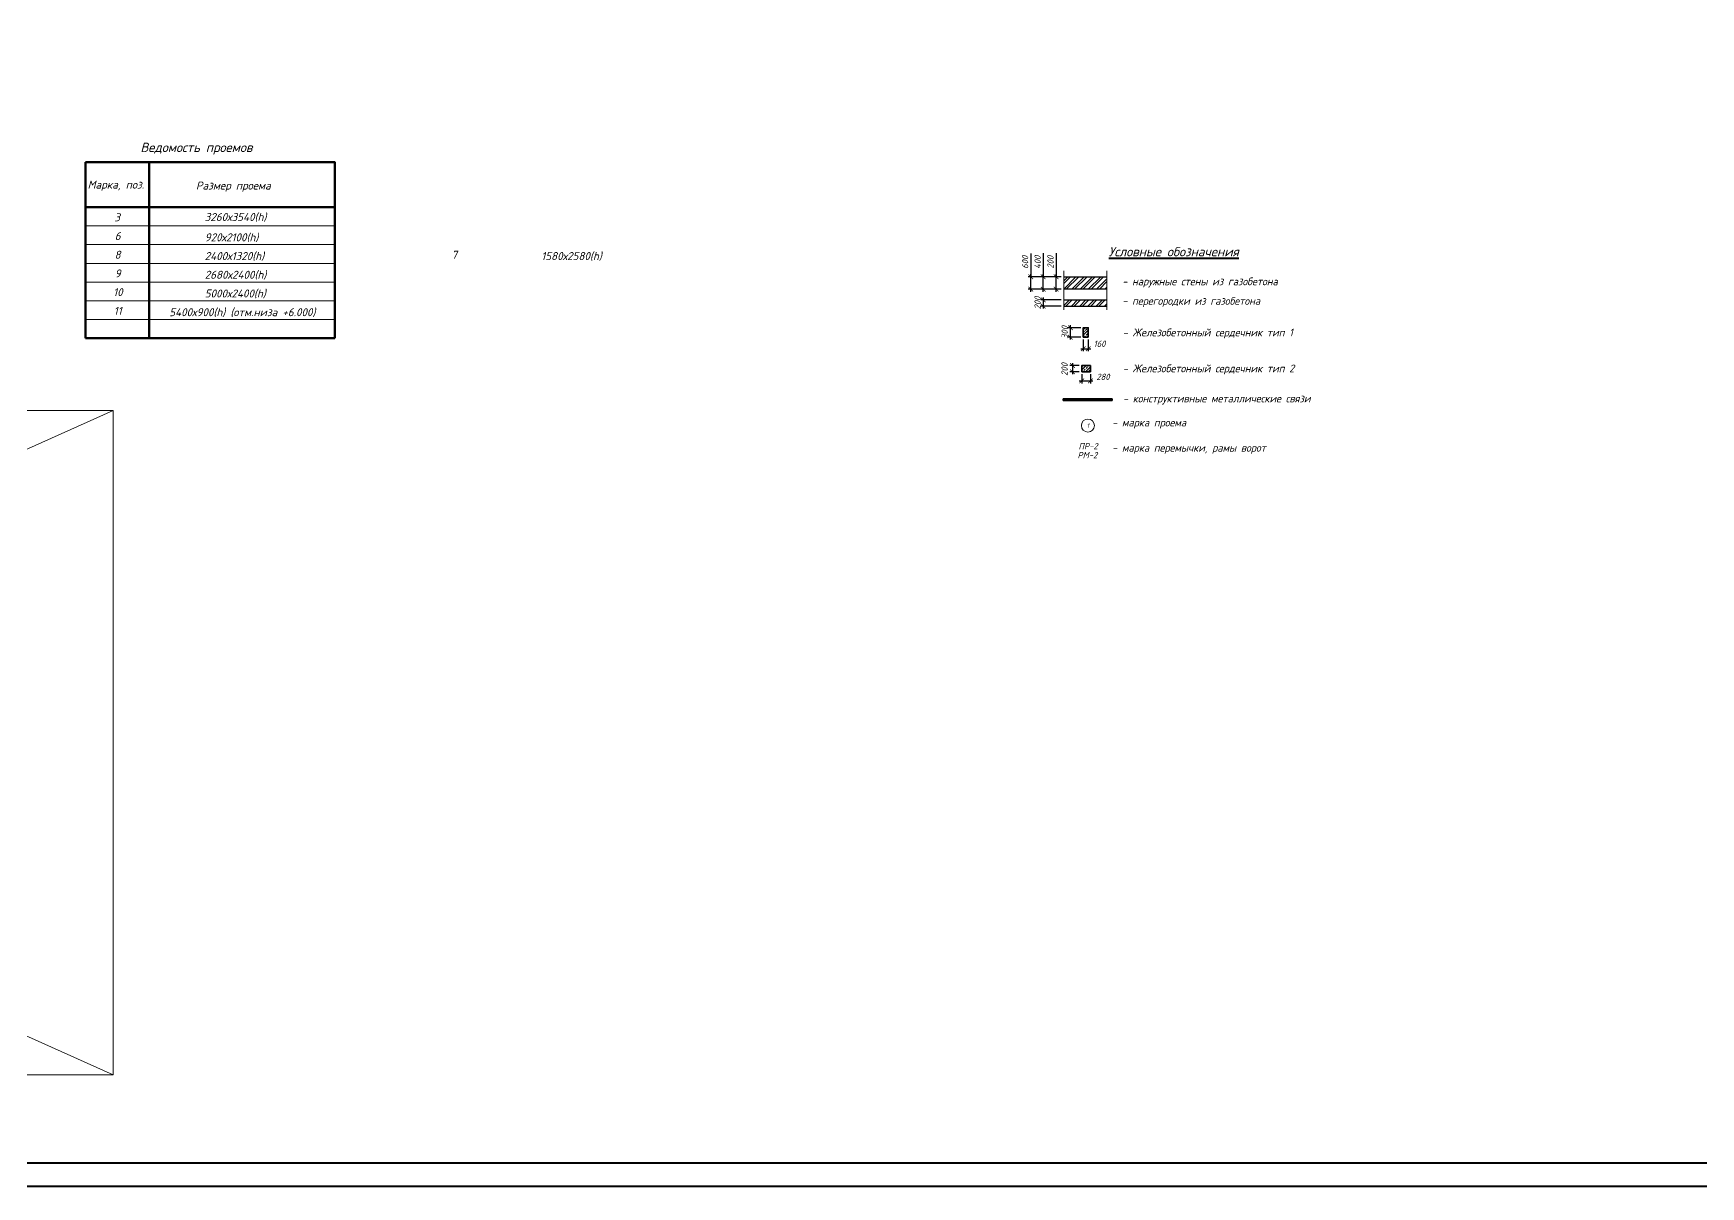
# Model space of a CAD drawing. Header units: millimetres. Extents: x -261261 to 40490, y -238222 to -44846.
# Drawn here: x -175185 to -121742, y -123214 to -86246 of the extents above; entities that cross this region are included whole.
import ezdxf
from ezdxf.enums import TextEntityAlignment as Align

# ---------------------------------------------------------------- set-up
doc = ezdxf.new("R2010")
doc.units = ezdxf.units.MM
doc.header["$MEASUREMENT"] = 0
doc.layers.get('0').update_dxf_attribs({"lineweight": 5})
doc.layers.add('#Hatch', color=252, linetype='Continuous', lineweight=5, true_color=0x696969)
for name, color, linetype, lineweight in [('#Бетон', 10, 'Continuous', 35), ('#Рамка', 7, 'Continuous', 50), ('0_Ном._пера__99', 7, 'Continuous', 40), ('k_ Рамка', 7, 'Continuous', 50), ('проемы', 222, 'Continuous', 13), ('размеры', 7, 'Continuous', 5), ('чертеж_Ном._пера__98', 7, 'Continuous', 35)]:
    doc.layers.add(name, color=color, linetype=linetype, lineweight=lineweight)
for name, color, linetype in [('#стены наруж', 7, 'Continuous'), ('текст', 7, 'Continuous'), ('чертеж', 7, 'Continuous')]:
    doc.layers.add(name, color=color, linetype=linetype)
doc.styles.add('GOST 2.304', font='isocpeui.ttf')
doc.styles.get("Standard").update_dxf_attribs({"font": 'isocpeui.ttf'})
doc.styles.add('STEP PR', font='isocpeui.ttf')
doc.dimstyles.new('STEP', dxfattribs={"dimtxt": 200, "dimasz": 150, "dimexe": 80, "dimexo": 80, "dimgap": 80, "dimtad": 1, "dimdec": 0, "dimzin": 0, "dimdsep": 46, "dimtxsty": 'Standard', "dimblk": 'ARCHTICK', "dimcen": 150, "dimdle": 80, "dimadec": 0, "dimazin": 0, "dimtfac": 1, "dimtdec": 0, "dimtofl": 0, "dimtmove": 1, "dimatfit": 3, "dimfxl": 1, "dimtolj": 1, "dimtzin": 0, "dimarcsym": 0})
pattern_1 = [(45, (-181893.7, -135767.17), (-132.5825, 132.5825), []), (45, (-181805.31, -135767.17), (-132.5825, 132.5825), [])]

# ---------------------------------------------------------------- blocks, each defined once
blk = doc.blocks.new('_ArchTick')
at = {"color": 0, "linetype": 'ByBlock', "const_width": 0.15}
blk.add_lwpolyline([(-0.5, -0.5), (0.5, 0.5)], dxfattribs=at)
blk = doc.blocks.new('*D244')
at = {"layer": 'Defpoints', "color": 0, "transparency": 16777216}
for p in [(-142816, -94047), (-142159, -94047), (-142159, -94447)]:
    blk.add_point(p, dxfattribs=at)
at = {"layer": 'размеры', "color": 0, "lineweight": -2, "transparency": 16777216}
for p, q in [((-142816, -93288), (-142816, -94047)), ((-142239, -94047), (-142896, -94047)), ((-142816, -94527), (-142816, -93967)), ((-142239, -94447), (-142896, -94447))]:
    blk.add_line(p, q, dxfattribs=at)
at = {"layer": 'размеры', "color": 0, "lineweight": -2, "transparency": 16777216, "xscale": 150, "yscale": 150, "zscale": 150}
for p, rotation in [((-142816, -94047), 90), ((-142816, -94447), 270)]:
    blk.add_blockref('_ArchTick', p, dxfattribs=dict(at, rotation=rotation))
at = {"layer": 'размеры', "color": 0, "transparency": 16777216, "insert": (-142996, -93585), "char_height": 200, "attachment_point": 5, "rotation": 90}
blk.add_mtext('\\A1;400', dxfattribs=at)
blk = doc.blocks.new('*D245')
at = {"layer": 'Defpoints', "color": 0, "transparency": 16777216}
for p in [(-142816, -94989), (-142159, -94789), (-142159, -94989)]:
    blk.add_point(p, dxfattribs=at)
at = {"layer": 'размеры', "color": 0, "lineweight": -2, "transparency": 16777216}
for p, q in [((-142239, -94789), (-142896, -94789)), ((-142239, -94989), (-142896, -94989)), ((-142816, -94709), (-142816, -95069))]:
    blk.add_line(p, q, dxfattribs=at)
at = {"layer": 'размеры', "color": 0, "lineweight": -2, "transparency": 16777216, "xscale": 150, "yscale": 150, "zscale": 150}
for p, rotation in [((-142816, -94789), 90), ((-142816, -94989), 270)]:
    blk.add_blockref('_ArchTick', p, dxfattribs=dict(at, rotation=rotation))
at = {"layer": 'размеры', "color": 0, "transparency": 16777216, "insert": (-142996, -94889), "char_height": 200, "attachment_point": 5, "rotation": 90}
blk.add_mtext('\\A1;200', dxfattribs=at)
blk = doc.blocks.new('*D242')
at = {"layer": 'Defpoints', "color": 0, "transparency": 16777216}
for p in [(-143216, -94047), (-142559, -94047), (-142559, -94447)]:
    blk.add_point(p, dxfattribs=at)
at = {"layer": 'размеры', "color": 0, "lineweight": -2, "transparency": 16777216}
for p, q in [((-143216, -93298), (-143216, -94047)), ((-142639, -94047), (-143296, -94047)), ((-143216, -94527), (-143216, -93967)), ((-142639, -94447), (-143296, -94447))]:
    blk.add_line(p, q, dxfattribs=at)
at = {"layer": 'размеры', "color": 0, "lineweight": -2, "transparency": 16777216, "xscale": 150, "yscale": 150, "zscale": 150}
for p, rotation in [((-143216, -94047), 90), ((-143216, -94447), 270)]:
    blk.add_blockref('_ArchTick', p, dxfattribs=dict(at, rotation=rotation))
at = {"layer": 'размеры', "color": 0, "transparency": 16777216, "insert": (-143396, -93585), "char_height": 200, "attachment_point": 5, "rotation": 90}
blk.add_mtext('\\A1;600', dxfattribs=at)
blk = doc.blocks.new('*D243')
at = {"layer": 'Defpoints', "color": 0, "transparency": 16777216}
for p in [(-142402, -94047), (-142159, -94047), (-142159, -94447)]:
    blk.add_point(p, dxfattribs=at)
at = {"layer": 'размеры', "color": 0, "lineweight": -2, "transparency": 16777216}
for p, q in [((-142402, -93290), (-142402, -94047)), ((-142239, -94047), (-142482, -94047)), ((-142402, -94527), (-142402, -93967)), ((-142239, -94447), (-142482, -94447))]:
    blk.add_line(p, q, dxfattribs=at)
at = {"layer": 'размеры', "color": 0, "lineweight": -2, "transparency": 16777216, "xscale": 150, "yscale": 150, "zscale": 150}
for p, rotation in [((-142402, -94047), 90), ((-142402, -94447), 270)]:
    blk.add_blockref('_ArchTick', p, dxfattribs=dict(at, rotation=rotation))
at = {"layer": 'размеры', "color": 0, "transparency": 16777216, "insert": (-142582, -93582), "char_height": 200, "attachment_point": 5, "rotation": 90}
blk.add_mtext('\\A1;200', dxfattribs=at)
blk = doc.blocks.new('*U225')
at = {"color": 0, "linetype": 'ByBlock', "lineweight": -2}
blk.add_circle((0, 0), 6, dxfattribs=at)
blk.add_attdef('Узел', text='', height=4, dxfattribs=at).set_placement((0, 0), align=Align.MIDDLE_CENTER)
blk = doc.blocks.new('сердечник280х200')
at = {"layer": '#Hatch'}
h = blk.add_hatch(dxfattribs=at)
h.set_pattern_fill('ANSI33', color=256, scale=500)
h.paths.add_polyline_path([(-140, -100), (140, -100), (140, 100), (-140, 100)])
at = {"layer": '#Бетон'}
blk.add_lwpolyline([(-140, -100), (140, -100), (140, 100), (-140, 100)], close=True, dxfattribs=at)
blk = doc.blocks.new('сердечник160х300')
at = {"layer": '#Hatch'}
h = blk.add_hatch(dxfattribs=at)
h.set_pattern_fill('ANSI33', color=256, scale=500)
h.paths.add_polyline_path([(80, 150), (-80, 150), (-80, -150), (80, -150)])
at = {"layer": '#Бетон'}
blk.add_lwpolyline([(80, -150), (80, 150), (-80, 150), (-80, -150)], close=True, dxfattribs=at)
blk = doc.blocks.new('*D535')
at = {"layer": 'Defpoints', "color": 0, "lineweight": 0, "transparency": 16777216}
for p in [(-141531, -95983), (-141371, -95983), (-141371, -96355)]:
    blk.add_point(p, dxfattribs=at)
at = {"layer": 'размеры', "color": 0, "lineweight": -2, "transparency": 16777216}
for p, q in [((-141531, -96063), (-141531, -96435)), ((-141371, -96063), (-141371, -96435)), ((-141611, -96355), (-141291, -96355))]:
    blk.add_line(p, q, dxfattribs=at)
at = {"layer": 'размеры', "color": 0, "lineweight": -2, "transparency": 16777216, "xscale": 150, "yscale": 150, "zscale": 150, "rotation": 180}
blk.add_blockref('_ArchTick', (-141531, -96355), dxfattribs=at)
at = {"layer": 'размеры', "color": 0, "lineweight": -2, "transparency": 16777216, "xscale": 150, "yscale": 150, "zscale": 150}
blk.add_blockref('_ArchTick', (-141371, -96355), dxfattribs=at)
at = {"layer": 'размеры', "color": 0, "transparency": 16777216, "insert": (-141010, -96198), "char_height": 200, "attachment_point": 5}
blk.add_mtext('\\A1;160', dxfattribs=at)
blk = doc.blocks.new('*D536')
at = {"layer": 'Defpoints', "color": 0, "lineweight": 0, "transparency": 16777216}
for p in [(-141948, -95983), (-141531, -95683), (-141531, -95983)]:
    blk.add_point(p, dxfattribs=at)
at = {"layer": 'размеры', "color": 0, "lineweight": -2, "transparency": 16777216}
for p, q in [((-141948, -95603), (-141948, -96063)), ((-141611, -95683), (-142028, -95683)), ((-141611, -95983), (-142028, -95983))]:
    blk.add_line(p, q, dxfattribs=at)
at = {"layer": 'размеры', "color": 0, "lineweight": -2, "transparency": 16777216, "xscale": 150, "yscale": 150, "zscale": 150}
for p, rotation in [((-141948, -95683), 90), ((-141948, -95983), 270)]:
    blk.add_blockref('_ArchTick', p, dxfattribs=dict(at, rotation=rotation))
at = {"layer": 'размеры', "color": 0, "transparency": 16777216, "insert": (-142128, -95833), "char_height": 200, "attachment_point": 5, "rotation": 90}
blk.add_mtext('\\A1;300', dxfattribs=at)
blk = doc.blocks.new('*D537')
at = {"layer": 'Defpoints', "color": 0, "lineweight": 0, "transparency": 16777216}
for p in [(-141581, -97093), (-141301, -97093), (-141301, -97386)]:
    blk.add_point(p, dxfattribs=at)
at = {"layer": 'размеры', "color": 0, "lineweight": -2, "transparency": 16777216}
for p, q in [((-141581, -97173), (-141581, -97466)), ((-141301, -97173), (-141301, -97466)), ((-141661, -97386), (-141221, -97386))]:
    blk.add_line(p, q, dxfattribs=at)
at = {"layer": 'размеры', "color": 0, "lineweight": -2, "transparency": 16777216, "xscale": 150, "yscale": 150, "zscale": 150, "rotation": 180}
blk.add_blockref('_ArchTick', (-141581, -97386), dxfattribs=at)
at = {"layer": 'размеры', "color": 0, "lineweight": -2, "transparency": 16777216, "xscale": 150, "yscale": 150, "zscale": 150}
blk.add_blockref('_ArchTick', (-141301, -97386), dxfattribs=at)
at = {"layer": 'размеры', "color": 0, "transparency": 16777216, "insert": (-140899, -97256), "char_height": 200, "attachment_point": 5}
blk.add_mtext('\\A1;280', dxfattribs=at)
blk = doc.blocks.new('*D538')
at = {"layer": 'Defpoints', "color": 0, "lineweight": 0, "transparency": 16777216}
for p in [(-141877, -97093), (-141581, -96893), (-141581, -97093)]:
    blk.add_point(p, dxfattribs=at)
at = {"layer": 'размеры', "color": 0, "lineweight": -2, "transparency": 16777216}
for p, q in [((-141661, -96893), (-141957, -96893)), ((-141661, -97093), (-141957, -97093)), ((-141877, -96813), (-141877, -97173))]:
    blk.add_line(p, q, dxfattribs=at)
at = {"layer": 'размеры', "color": 0, "lineweight": -2, "transparency": 16777216, "xscale": 150, "yscale": 150, "zscale": 150}
for p, rotation in [((-141877, -96893), 90), ((-141877, -97093), 270)]:
    blk.add_blockref('_ArchTick', p, dxfattribs=dict(at, rotation=rotation))
at = {"layer": 'размеры', "color": 0, "transparency": 16777216, "insert": (-142132, -97018), "char_height": 200, "attachment_point": 5, "rotation": 90}
blk.add_mtext('\\A1;200', dxfattribs=at)

msp = doc.modelspace()

# ---------------------------------------------------------------- hatches: boundary and pattern name
at = {"layer": '#Hatch'}
h = msp.add_hatch(dxfattribs=at)
h.set_pattern_fill('ANSI32', color=256, scale=500)
h.set_pattern_definition(pattern_1)
h.paths.add_polyline_path([(-140773.4, -94447.5), (-140773.4, -94047.5), (-142159.1, -94047.5), (-142159.1, -94447.5)])
h = msp.add_hatch(dxfattribs=at)
h.set_pattern_fill('ANSI32', color=256, scale=500)
h.set_pattern_definition(pattern_1)
h.paths.add_polyline_path([(-140773.4, -94989), (-140773.4, -94789), (-142159.1, -94789), (-142159.1, -94989)])

# ---------------------------------------------------------------- linework, layer by layer
at = {"layer": '#Бетон'}
msp.add_lwpolyline([(-141581.4, -97093), (-141301.4, -97093), (-141301.4, -96893), (-141581.4, -96893)], close=True, dxfattribs=at)
at = {"layer": '#Рамка', "linetype": 'Continuous', "ltscale": 100}
for p, q in [((-171476.9, -90379.1), (-171476.9, -91819.1)), ((-173517.3, -96019.1), (-165517.3, -96019.1))]:
    msp.add_line(p, q, dxfattribs=at)
for points in [[(-173517.3, -90379.1), (-173517.3, -96019.1)], [(-173517.3, -90379.1), (-165517.3, -90379.1)], [(-171476.9, -90379.1), (-171476.9, -96019.1)], [(-165517.3, -90379.1), (-165517.3, -96019.1)]]:
    msp.add_lwpolyline(points, dxfattribs=at)
msp.add_lwpolyline([(-173517.3, -90379.1), (-165517.3, -90379.1), (-165517.3, -91819.1), (-173517.3, -91819.1)], close=True, dxfattribs=at)
at = {"layer": '#стены наруж', "lineweight": 30}
for points in [[(-142159.1, -94047.5), (-140773.4, -94047.5)], [(-140773.4, -94447.5), (-142159.1, -94447.5)]]:
    msp.add_lwpolyline(points, dxfattribs=at)
at = {"layer": '#стены наруж', "color": 34, "lineweight": 30}
for points in [[(-142159.1, -94789), (-140773.4, -94789)], [(-142159.1, -94989), (-140773.4, -94989)]]:
    msp.add_lwpolyline(points, dxfattribs=at)
at = {"ltscale": 100}
for p, q in [((-165517.3, -92419.1), (-173517.3, -92419.1)), ((-173517.3, -93019.1), (-165517.3, -93019.1)), ((-173517.3, -93019.1), (-165517.3, -93019.1)), ((-173517.3, -93619.1), (-165517.3, -93619.1)), ((-173517.3, -94219.1), (-165517.3, -94219.1)), ((-173517.3, -94819.1), (-165517.3, -94819.1)), ((-173517.3, -95419.1), (-165517.3, -95419.1))]:
    msp.add_line(p, q, dxfattribs=at)
at = {"color": 3, "lineweight": 40}
for points in [[(-238376.9, -44845.8), (-11282.4, -44845.8), (-11282.4, -123214.4), (-238376.9, -123214.4)], [(-237626.3, -45596.4), (-12033, -45596.4), (-12033, -122463.8), (-237626.3, -122463.8)]]:
    msp.add_lwpolyline(points, close=True, dxfattribs=at)
msp.add_lwpolyline([(-220094.7, -98336.6), (-172624.4, -98336.6), (-172624.4, -119626.1), (-220094.7, -119626.1)], close=True)
for points in [[(-220094.7, -98336.6), (-172624.4, -119626.1)], [(-220094.7, -119626.1), (-172624.4, -98336.6)]]:
    msp.add_lwpolyline(points)
at = {"layer": 'проемы', "ltscale": 100}
msp.add_line((-173517.3, -91819.1), (-165517.3, -91819.1), dxfattribs=at)
at = {"layer": 'чертеж', "lineweight": 5}
for points in [[(-142159.1, -93860.1), (-142159.1, -95113.1)], [(-140773.4, -93860.1), (-140773.4, -95113.1)]]:
    msp.add_lwpolyline(points, dxfattribs=at)
at = {"layer": 'чертеж_Ном._пера__98', "color": 102, "linetype": 'Continuous'}
for p, q in [((-142174, -97966.7), (-141402.4, -97966.7)), ((-142174, -97966.7), (-142174, -98018.5)), ((-142174, -98018.5), (-141402.4, -98018.5)), ((-141338.6, -97966.7), (-141402.4, -97966.7)), ((-141402.4, -98018.5), (-141338.6, -98018.5)), ((-141338.6, -97966.7), (-141308.5, -97966.7)), ((-141308.5, -98018.5), (-141338.6, -98018.5)), ((-140603.4, -97966.7), (-141308.5, -97966.7)), ((-141308.5, -98018.5), (-140603.4, -98018.5)), ((-140603.4, -97966.7), (-140603.4, -98018.5))]:
    msp.add_line(p, q, dxfattribs=at)

# ---------------------------------------------------------------- block references
at = {"layer": 'размеры'}
for name, p in [('сердечник160х300', (-141451.5, -95833.3)), ('сердечник280х200', (-141441.4, -96993))]:
    msp.add_blockref(name, p, dxfattribs=at)
at = {"layer": 'размеры', "xscale": 35, "yscale": 35, "zscale": 35}
msp.add_blockref('*U225', (-141382.6, -98818.1), dxfattribs=at).add_auto_attribs({'Узел': '1'})

# ---------------------------------------------------------------- texts
at = {"layer": '0_Ном._пера__99', "linetype": 'Continuous', "attachment_point": 4}
for s, insert, char_height in [('{\\LУсловные обозначения}', (-140716.5, -93243.5), 300), ('{\\W0.95;- наружные стены из газобетона}', (-140278.7, -94231.1), 250), ('{\\W0.95;- перегородки из газобетона}', (-140278.7, -94856.4), 250), ('{\\W0.95;- конструктивные металлические связи}', (-140258.5, -97984.5), 250)]:
    msp.add_mtext(s, dxfattribs=dict(at, insert=insert, char_height=char_height))
at = {"layer": '0_Ном._пера__99', "linetype": 'Continuous', "char_height": 250, "attachment_point": 4}
for s, insert, width in [('{\\W0.95;- Железобетонный сердечник тип 1}', (-140264.2, -95866.7), 5760.263), ('{\\W0.95;- Железобетонный сердечник тип 2}', (-140264.2, -97019.9), 5760.263), ('{\\W0.95;- марка проема}', (-140605.5, -98755.8), 3576.466), ('{\\W0.95;- марка перемычки, рамы ворот}', (-140605.5, -99563.7), 5837.808)]:
    msp.add_mtext(s, dxfattribs=dict(at, insert=insert, width=width))
at = {"layer": 'k_ Рамка', "color": 7, "style": 'STEP PR'}
for s, height, p in [('Ведомость проемов ', 300, (-171753.3, -90051.3)), ('ПР-2', 200, (-141684.3, -99578.6)), ('РМ-2', 200, (-141714.9, -99866.3))]:
    msp.add_text(s, height=height, dxfattribs=at).set_placement(p)
at = {"layer": 'текст', "ltscale": 100, "style": 'GOST 2.304'}
for s, p in [('Марка, поз.', (-173445.3, -91223.5)), ('Размер проема', (-169975.8, -91254.8)), ('3260х3540(h)', (-169691.9, -92261.4)), ('920х2100(h)', (-169691.9, -92912.9)), ('2400х1320(h)', (-169691.9, -93512.9)), ('1580х2580(h)', (-158904.4, -93512.9)), ('2680х2400(h)', (-169691.9, -94112.9)), ('5000х2400(h)', (-169691.9, -94712.9)), ('5400х900(h) (отм.низа +6.000)', (-170829, -95312.9))]:
    msp.add_text(s, height=256.564, dxfattribs=at).set_placement(p)
at = {"layer": 'текст', "ltscale": 100, "attachment_point": 1, "style": 'GOST 2.304'}
for s, insert, char_height in [('\\pi929.26;3', (-173517.3, -92013.9), 256.564), ('\\pi942.68;6', (-173517.3, -92613.9), 256.564), ('\\pi934.9;8', (-173517.3, -93213.9), 256.56), ('\\pi949.48;7', (-162729.8, -93213.9), 256.564), ('\\pi942.68;9', (-173517.3, -93813.9), 256.564), ('\\pi891.07;10', (-173517.3, -94413.9), 256.564), ('\\pi907.3;11', (-173517.3, -95013.9), 256.564)]:
    msp.add_mtext_dynamic_manual_height_columns(s, width=2040.457, gutter_width=1250, heights=[0], dxfattribs=dict(at, insert=insert, char_height=char_height))

# ---------------------------------------------------------------- dimensions: what is measured, and where the dimension line sits
at = {"layer": 'размеры'}
for base, p1, p2, text, picture, middle in [((-143216, -94047.5), (-142559, -94447.5), (-142559, -94047.5), '600', '*D242', (-143177.7, -93585.5)), ((-142401.7, -94047.5), (-142159.1, -94447.5), (-142159.1, -94047.5), '200', '*D243', (-142343.8, -93582.4))]:
    dim = msp.add_linear_dim(base=base, p1=p1, p2=p2, angle=90, text=text, dimstyle='STEP', dxfattribs=at)
    dim.commit()
    dim.dimension.update_dxf_attribs({"geometry": picture, "text_midpoint": middle, "dimtype": 160})
for base, p1, p2, picture, middle in [((-142816.1, -94047.5), (-142159.1, -94447.5), (-142159.1, -94047.5), '*D244', (-142777.8, -93585.5)), ((-142816.1, -94989), (-142159.1, -94789), (-142159.1, -94989), '*D245', (-142816.1, -94889)), ((-141947.5, -95983.3), (-141531.5, -95683.3), (-141531.5, -95983.3), '*D536', (-141947.5, -95833.3)), ((-141876.8, -97093), (-141581.4, -96893), (-141581.4, -97093), '*D538', (-141951.8, -97018))]:
    dim = msp.add_linear_dim(base=base, p1=p1, p2=p2, angle=90, dimstyle='STEP', dxfattribs=at)
    dim.commit()
    dim.dimension.update_dxf_attribs({"geometry": picture, "text_midpoint": middle, "dimtype": 160})
for base, p1, p2, picture, middle in [((-141371.5, -96355.5), (-141531.5, -95983.3), (-141371.5, -95983.3), '*D535', (-141009.6, -96377.9)), ((-141301.4, -97385.7), (-141581.4, -97093), (-141301.4, -97093), '*D537', (-140898.8, -97435.7))]:
    dim = msp.add_linear_dim(base=base, p1=p1, p2=p2, dimstyle='STEP', dxfattribs=at)
    dim.commit()
    dim.dimension.update_dxf_attribs({"geometry": picture, "text_midpoint": middle, "dimtype": 160})

doc.saveas('drawing.dxf')
